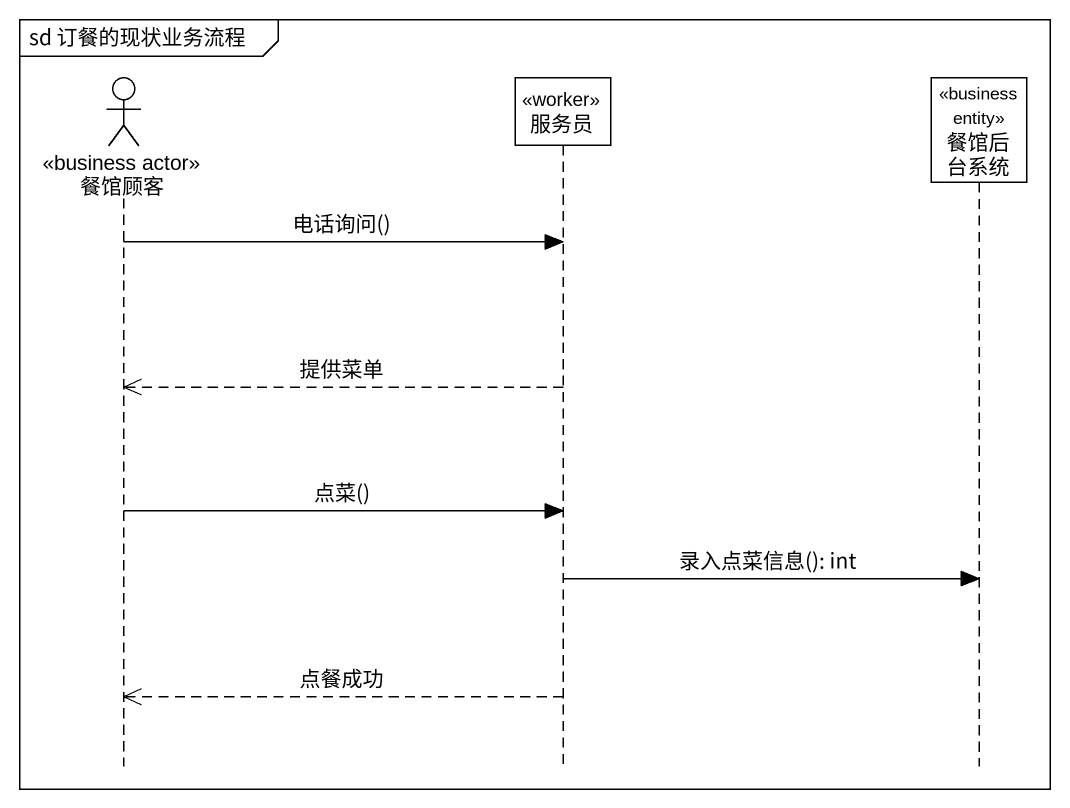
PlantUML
@startuml
mainframe sd 订餐的现状业务流程
hide footbox
actor 餐馆顾客 <<business actor>>
participant 服务员 <<worker>>
participant 餐馆后台系统 <<business entity>>

餐馆顾客 -> 服务员 : 电话询问()
服务员 -->> 餐馆顾客 : 提供菜单
餐馆顾客 -> 服务员 : 点菜()
服务员 -> 餐馆后台系统 : 录入点菜信息(): int
服务员 -->> 餐馆顾客 : 点餐成功
@enduml
